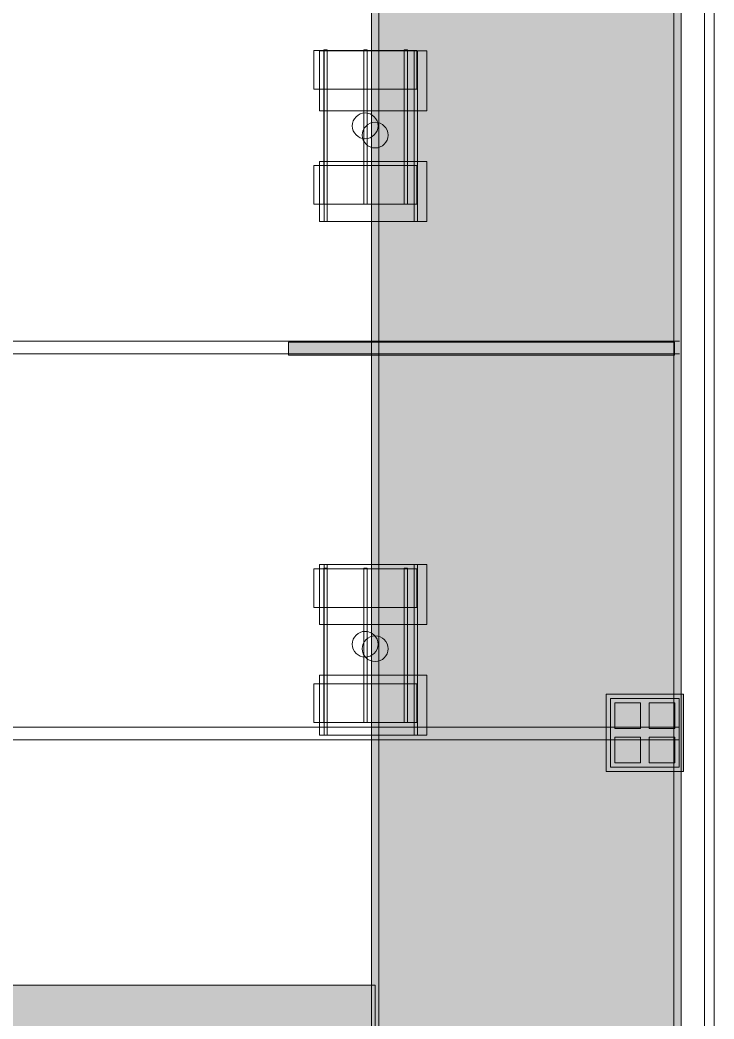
# Model space of a CAD drawing. Header units: inches. Extents: x -10671 to 1761, y -674 to 7170.
# Drawn here: x -2859.6 to -2536, y 964.8 to 1430.8 of the extents above; entities that cross this region are included whole.
import ezdxf

# ---------------------------------------------------------------- set-up
doc = ezdxf.new("R2010")
doc.units = ezdxf.units.IN
doc.header["$LTSCALE"] = 19.2
doc.header["$MEASUREMENT"] = 0
for name, color, linetype, lineweight, true_color in [('DWG-bldg-utility box', 3, 'Continuous', 18, 0x00ff00), ('PDF', 6, 'Continuous', 5, 0xff00ff), ('Venue-Airwall Closed', 7, 'Continuous', 5, 0x000000), ('Venue-Ceiling-HVAC', 7, 'Continuous', 5, 0xbbbbbb), ('Venue-Ceiling-Obstructions', 7, 'Continuous', 5, 0xdd0000), ('Venue-NO HANG ZONE', 7, 'Continuous', 15, 0xdd0000), ('Venue-Rigging Steel-High', 7, 'Continuous', 5, 0x800000)]:
    doc.layers.add(name, color=color, linetype=linetype, lineweight=lineweight, true_color=true_color)
doc.layers.add('Venue-Ceiling-Lights', color=7, linetype='Continuous', lineweight=5)
doc.layers.add('Venue-Floor Pockets', color=7, linetype='Continuous', lineweight=5)

# ---------------------------------------------------------------- blocks, each defined once
blk = doc.blocks.new('FLOORBOX')
at = {"layer": 'Venue-Floor Pockets', "linetype": 'Continuous', "lineweight": 0, "true_color": 0xaaaaaa}
blk.add_hatch(color=253, dxfattribs=at).paths.add_polyline_path([(-18, 18), (18, 18), (18, -18), (-18, -18)])
at = {"layer": 'Venue-Floor Pockets', "linetype": 'Continuous', "lineweight": 0, "true_color": 0xbbbbbb}
blk.add_hatch(color=9, dxfattribs=at).paths.add_polyline_path([(-16, 16), (16, 16), (16, -16), (-16, -16)])
at = {"layer": 'Venue-Floor Pockets', "linetype": 'Continuous', "lineweight": 0, "true_color": 0xdddddd}
for points in [[(-14, 14), (-2, 14), (-2, 2), (-14, 2)], [(2, 14), (14, 14), (14, 2), (2, 2)], [(-14, -2), (-2, -2), (-2, -14), (-14, -14)], [(2, -2), (14, -2), (14, -14), (2, -14)]]:
    blk.add_hatch(color=254, dxfattribs=at).paths.add_polyline_path(points)
at = {"layer": 'Venue-Floor Pockets', "color": 7, "linetype": 'Continuous', "lineweight": 5, "flags": 128}
for points in [[(-18, 18), (18, 18), (18, -18), (-18, -18)], [(-16, 16), (16, 16), (16, -16), (-16, -16)], [(-14, 14), (-2, 14), (-2, 2), (-14, 2)], [(2, 14), (14, 14), (14, 2), (2, 2)], [(-14, -2), (-2, -2), (-2, -14), (-14, -14)], [(2, -2), (14, -2), (14, -14), (2, -14)]]:
    blk.add_lwpolyline(points, close=True, dxfattribs=at)
blk = doc.blocks.new('Airhandler 1 H_2 (2D)')
at = {"layer": 'Venue-Ceiling-HVAC', "linetype": 'Continuous', "lineweight": 0, "true_color": 0xbbbbbb}
for points in [[(-465.36, 90), (-459.36, 90), (-459.36, -90), (-465.36, -90)], [(-997.5, 51.33), (997.5, 51.33), (997.5, -89.67), (-997.5, -89.67)]]:
    blk.add_hatch(color=9, dxfattribs=at).paths.add_polyline_path(points)
at = {"layer": 'Venue-Ceiling-HVAC', "flags": 128}
for points in [[(-465.36, 90), (-459.36, 90), (-459.36, -90), (-465.36, -90)], [(-997.5, 51.33), (997.5, 51.33), (997.5, -89.67), (-997.5, -89.67)]]:
    blk.add_lwpolyline(points, close=True, dxfattribs=at)
blk = doc.blocks.new('Group-1423-1')
at = {"layer": 'PDF'}
for points, invisible_edges in [([(-2704.2, 1383.68, 398), (-2701.99, 1386.37, 398), (-2698.66, 1387.38, 398), (-2704.2, 1383.68, 398)], 15), ([(-2704.2, 1383.68, 398), (-2698.66, 1387.38, 398), (-2692.77, 1380.21, 398), (-2704.2, 1383.68, 398)], 15), ([(-2698.66, 1387.38, 388), (-2701.99, 1386.37, 388), (-2704.2, 1383.68, 388), (-2698.66, 1387.38, 388)], 15), ([(-2698.66, 1387.38, 388), (-2704.2, 1383.68, 388), (-2703.65, 1378.05, 388), (-2698.66, 1387.38, 388)], 15), ([(-2704.2, 1383.68, 398), (-2703.65, 1384.72, 398), (-2701.99, 1386.37, 398), (-2704.2, 1383.68, 398)], 14), ([(-2701.99, 1386.37, 388), (-2703.65, 1384.72, 388), (-2704.2, 1383.68, 388), (-2701.99, 1386.37, 388)], 13), ([(-2698.66, 1387.38, 388), (-2703.65, 1378.05, 388), (-2694.42, 1377.14, 388), (-2698.66, 1387.38, 388)], 15), ([(-2703.65, 1384.72, 398), (-2702.9, 1385.62, 398), (-2701.99, 1386.37, 398), (-2703.65, 1384.72, 398)], 12), ([(-2701.99, 1386.37, 388), (-2702.9, 1385.62, 388), (-2703.65, 1384.72, 388), (-2701.99, 1386.37, 388)], 12), ([(-2701.99, 1386.37, 398), (-2700.96, 1386.93, 398), (-2698.66, 1387.38, 398), (-2701.99, 1386.37, 398)], 14), ([(-2698.66, 1387.38, 388), (-2700.96, 1386.93, 388), (-2701.99, 1386.37, 388), (-2698.66, 1387.38, 388)], 13), ([(-2700.96, 1386.93, 398), (-2699.83, 1387.27, 398), (-2698.66, 1387.38, 398), (-2700.96, 1386.93, 398)], 12), ([(-2698.66, 1387.38, 388), (-2699.83, 1387.27, 388), (-2700.96, 1386.93, 388), (-2698.66, 1387.38, 388)], 12), ([(-2698.66, 1387.38, 398), (-2697.49, 1387.27, 398), (-2696.36, 1386.93, 398), (-2698.66, 1387.38, 398)], 12), ([(-2698.66, 1387.38, 398), (-2696.36, 1386.93, 398), (-2694.42, 1385.62, 398), (-2698.66, 1387.38, 398)], 15), ([(-2698.66, 1387.38, 398), (-2694.42, 1385.62, 398), (-2692.77, 1380.21, 398), (-2698.66, 1387.38, 398)], 15), ([(-2696.36, 1386.93, 388), (-2697.49, 1387.27, 388), (-2698.66, 1387.38, 388), (-2696.36, 1386.93, 388)], 12), ([(-2694.42, 1385.62, 388), (-2696.36, 1386.93, 388), (-2698.66, 1387.38, 388), (-2694.42, 1385.62, 388)], 15), ([(-2692.77, 1382.55, 388), (-2694.42, 1385.62, 388), (-2698.66, 1387.38, 388), (-2692.77, 1382.55, 388)], 15), ([(-2694.42, 1377.14, 388), (-2692.77, 1382.55, 388), (-2698.66, 1387.38, 388), (-2694.42, 1377.14, 388)], 15), ([(-2696.36, 1386.93, 398), (-2695.33, 1386.37, 398), (-2694.42, 1385.62, 398), (-2696.36, 1386.93, 398)], 12), ([(-2694.42, 1385.62, 388), (-2695.33, 1386.37, 388), (-2696.36, 1386.93, 388), (-2694.42, 1385.62, 388)], 12), ([(-2694.42, 1385.62, 398), (-2693.67, 1384.72, 398), (-2692.77, 1382.55, 398), (-2694.42, 1385.62, 398)], 14), ([(-2694.42, 1385.62, 398), (-2692.77, 1382.55, 398), (-2692.77, 1380.21, 398), (-2694.42, 1385.62, 398)], 15), ([(-2692.77, 1382.55, 388), (-2693.67, 1384.72, 388), (-2694.42, 1385.62, 388), (-2692.77, 1382.55, 388)], 13), ([(-2693.67, 1384.72, 398), (-2693.12, 1383.68, 398), (-2692.77, 1382.55, 398), (-2693.67, 1384.72, 398)], 12), ([(-2692.77, 1382.55, 388), (-2693.12, 1383.68, 388), (-2693.67, 1384.72, 388), (-2692.77, 1382.55, 388)], 12), ([(-2704.66, 1381.38, 398), (-2704.54, 1382.55, 398), (-2704.2, 1383.68, 398), (-2704.66, 1381.38, 398)], 12), ([(-2704.54, 1380.21, 398), (-2704.66, 1381.38, 398), (-2704.2, 1383.68, 398), (-2704.54, 1380.21, 398)], 14), ([(-2704.2, 1383.68, 388), (-2704.54, 1382.55, 388), (-2704.66, 1381.38, 388), (-2704.2, 1383.68, 388)], 12), ([(-2704.2, 1383.68, 388), (-2704.66, 1381.38, 388), (-2704.54, 1380.21, 388), (-2704.2, 1383.68, 388)], 13), ([(-2703.65, 1378.05, 398), (-2704.54, 1380.21, 398), (-2704.2, 1383.68, 398), (-2703.65, 1378.05, 398)], 15), ([(-2704.2, 1383.68, 388), (-2704.54, 1380.21, 388), (-2703.65, 1378.05, 388), (-2704.2, 1383.68, 388)], 15), ([(-2703.65, 1378.05, 398), (-2704.2, 1379.09, 398), (-2704.54, 1380.21, 398), (-2703.65, 1378.05, 398)], 12), ([(-2704.54, 1380.21, 388), (-2704.2, 1379.09, 388), (-2703.65, 1378.05, 388), (-2704.54, 1380.21, 388)], 12), ([(-2698.66, 1375.38, 398), (-2703.65, 1378.05, 398), (-2704.2, 1383.68, 398), (-2698.66, 1375.38, 398)], 15), ([(-2704.2, 1383.68, 398), (-2692.77, 1380.21, 398), (-2698.66, 1375.38, 398), (-2704.2, 1383.68, 398)], 15), ([(-2692.77, 1380.21, 398), (-2694.42, 1377.14, 398), (-2698.66, 1375.38, 398), (-2692.77, 1380.21, 398)], 15), ([(-2694.42, 1377.14, 388), (-2692.77, 1380.21, 388), (-2692.77, 1382.55, 388), (-2694.42, 1377.14, 388)], 15), ([(-2692.77, 1380.21, 398), (-2693.67, 1378.05, 398), (-2694.42, 1377.14, 398), (-2692.77, 1380.21, 398)], 13), ([(-2694.42, 1377.14, 388), (-2693.67, 1378.05, 388), (-2692.77, 1380.21, 388), (-2694.42, 1377.14, 388)], 14), ([(-2692.77, 1380.21, 398), (-2693.12, 1379.09, 398), (-2693.67, 1378.05, 398), (-2692.77, 1380.21, 398)], 12), ([(-2693.67, 1378.05, 388), (-2693.12, 1379.09, 388), (-2692.77, 1380.21, 388), (-2693.67, 1378.05, 388)], 12), ([(-2692.77, 1382.55, 398), (-2692.66, 1381.38, 398), (-2692.77, 1380.21, 398), (-2692.77, 1382.55, 398)], 12), ([(-2692.77, 1380.21, 388), (-2692.66, 1381.38, 388), (-2692.77, 1382.55, 388), (-2692.77, 1380.21, 388)], 12), ([(-2701.99, 1376.39, 398), (-2702.9, 1377.14, 398), (-2703.65, 1378.05, 398), (-2701.99, 1376.39, 398)], 12), ([(-2700.96, 1375.84, 398), (-2701.99, 1376.39, 398), (-2703.65, 1378.05, 398), (-2700.96, 1375.84, 398)], 14), ([(-2698.66, 1375.38, 398), (-2700.96, 1375.84, 398), (-2703.65, 1378.05, 398), (-2698.66, 1375.38, 398)], 15), ([(-2703.65, 1378.05, 388), (-2702.9, 1377.14, 388), (-2701.99, 1376.39, 388), (-2703.65, 1378.05, 388)], 12), ([(-2703.65, 1378.05, 388), (-2701.99, 1376.39, 388), (-2700.96, 1375.84, 388), (-2703.65, 1378.05, 388)], 13), ([(-2703.65, 1378.05, 388), (-2700.96, 1375.84, 388), (-2698.66, 1375.38, 388), (-2703.65, 1378.05, 388)], 15), ([(-2703.65, 1378.05, 388), (-2698.66, 1375.38, 388), (-2694.42, 1377.14, 388), (-2703.65, 1378.05, 388)], 15), ([(-2698.66, 1375.38, 398), (-2699.83, 1375.5, 398), (-2700.96, 1375.84, 398), (-2698.66, 1375.38, 398)], 12), ([(-2700.96, 1375.84, 388), (-2699.83, 1375.5, 388), (-2698.66, 1375.38, 388), (-2700.96, 1375.84, 388)], 12), ([(-2694.42, 1377.14, 398), (-2696.36, 1375.84, 398), (-2698.66, 1375.38, 398), (-2694.42, 1377.14, 398)], 15), ([(-2698.66, 1375.38, 388), (-2696.36, 1375.84, 388), (-2694.42, 1377.14, 388), (-2698.66, 1375.38, 388)], 15), ([(-2696.36, 1375.84, 398), (-2697.49, 1375.5, 398), (-2698.66, 1375.38, 398), (-2696.36, 1375.84, 398)], 12), ([(-2698.66, 1375.38, 388), (-2697.49, 1375.5, 388), (-2696.36, 1375.84, 388), (-2698.66, 1375.38, 388)], 12), ([(-2694.42, 1377.14, 398), (-2695.33, 1376.39, 398), (-2696.36, 1375.84, 398), (-2694.42, 1377.14, 398)], 12), ([(-2696.36, 1375.84, 388), (-2695.33, 1376.39, 388), (-2694.42, 1377.14, 388), (-2696.36, 1375.84, 388)], 12)]:
    blk.add_3dface(points, dxfattribs=dict(at, invisible_edges=invisible_edges))
for points in [[(-2704.2, 1383.68, 388), (-2704.2, 1383.68, 398), (-2703.65, 1384.72, 398), (-2703.65, 1384.72, 388)], [(-2703.65, 1384.72, 388), (-2703.65, 1384.72, 398), (-2702.9, 1385.62, 398), (-2702.9, 1385.62, 388)], [(-2702.9, 1385.62, 388), (-2702.9, 1385.62, 398), (-2701.99, 1386.37, 398), (-2701.99, 1386.37, 388)], [(-2701.99, 1386.37, 388), (-2701.99, 1386.37, 398), (-2700.96, 1386.93, 398), (-2700.96, 1386.93, 388)], [(-2700.96, 1386.93, 388), (-2700.96, 1386.93, 398), (-2699.83, 1387.27, 398), (-2699.83, 1387.27, 388)], [(-2699.83, 1387.27, 388), (-2699.83, 1387.27, 398), (-2698.66, 1387.38, 398), (-2698.66, 1387.38, 388)], [(-2698.66, 1387.38, 388), (-2698.66, 1387.38, 398), (-2697.49, 1387.27, 398), (-2697.49, 1387.27, 388)], [(-2697.49, 1387.27, 388), (-2697.49, 1387.27, 398), (-2696.36, 1386.93, 398), (-2696.36, 1386.93, 388)], [(-2696.36, 1386.93, 388), (-2696.36, 1386.93, 398), (-2695.33, 1386.37, 398), (-2695.33, 1386.37, 388)], [(-2695.33, 1386.37, 388), (-2695.33, 1386.37, 398), (-2694.42, 1385.62, 398), (-2694.42, 1385.62, 388)], [(-2694.42, 1385.62, 388), (-2694.42, 1385.62, 398), (-2693.67, 1384.72, 398), (-2693.67, 1384.72, 388)], [(-2693.67, 1384.72, 388), (-2693.67, 1384.72, 398), (-2693.12, 1383.68, 398), (-2693.12, 1383.68, 388)], [(-2704.66, 1381.38, 388), (-2704.66, 1381.38, 398), (-2704.54, 1382.55, 398), (-2704.54, 1382.55, 388)], [(-2704.54, 1380.21, 388), (-2704.54, 1380.21, 398), (-2704.66, 1381.38, 398), (-2704.66, 1381.38, 388)], [(-2704.54, 1382.55, 388), (-2704.54, 1382.55, 398), (-2704.2, 1383.68, 398), (-2704.2, 1383.68, 388)], [(-2704.2, 1379.09, 388), (-2704.2, 1379.09, 398), (-2704.54, 1380.21, 398), (-2704.54, 1380.21, 388)], [(-2693.12, 1383.68, 388), (-2693.12, 1383.68, 398), (-2692.77, 1382.55, 398), (-2692.77, 1382.55, 388)], [(-2692.77, 1380.21, 388), (-2692.77, 1380.21, 398), (-2693.12, 1379.09, 398), (-2693.12, 1379.09, 388)], [(-2692.77, 1382.55, 388), (-2692.77, 1382.55, 398), (-2692.66, 1381.38, 398), (-2692.66, 1381.38, 388)], [(-2692.66, 1381.38, 388), (-2692.66, 1381.38, 398), (-2692.77, 1380.21, 398), (-2692.77, 1380.21, 388)], [(-2703.65, 1378.05, 388), (-2703.65, 1378.05, 398), (-2704.2, 1379.09, 398), (-2704.2, 1379.09, 388)], [(-2702.9, 1377.14, 388), (-2702.9, 1377.14, 398), (-2703.65, 1378.05, 398), (-2703.65, 1378.05, 388)], [(-2701.99, 1376.39, 388), (-2701.99, 1376.39, 398), (-2702.9, 1377.14, 398), (-2702.9, 1377.14, 388)], [(-2700.96, 1375.84, 388), (-2700.96, 1375.84, 398), (-2701.99, 1376.39, 398), (-2701.99, 1376.39, 388)], [(-2699.83, 1375.5, 388), (-2699.83, 1375.5, 398), (-2700.96, 1375.84, 398), (-2700.96, 1375.84, 388)], [(-2698.66, 1375.38, 388), (-2698.66, 1375.38, 398), (-2699.83, 1375.5, 398), (-2699.83, 1375.5, 388)], [(-2697.49, 1375.5, 388), (-2697.49, 1375.5, 398), (-2698.66, 1375.38, 398), (-2698.66, 1375.38, 388)], [(-2696.36, 1375.84, 388), (-2696.36, 1375.84, 398), (-2697.49, 1375.5, 398), (-2697.49, 1375.5, 388)], [(-2695.33, 1376.39, 388), (-2695.33, 1376.39, 398), (-2696.36, 1375.84, 398), (-2696.36, 1375.84, 388)], [(-2694.42, 1377.14, 388), (-2694.42, 1377.14, 398), (-2695.33, 1376.39, 398), (-2695.33, 1376.39, 388)], [(-2693.67, 1378.05, 388), (-2693.67, 1378.05, 398), (-2694.42, 1377.14, 398), (-2694.42, 1377.14, 388)], [(-2693.12, 1379.09, 388), (-2693.12, 1379.09, 398), (-2693.67, 1378.05, 398), (-2693.67, 1378.05, 388)]]:
    blk.add_3dface(points, dxfattribs=at)
blk = doc.blocks.new('Group-1424-1')
at = {"layer": 'PDF'}
for points in [[(-2722.53, 1416.49, 393.91), (-2722.53, 1416.49, 397.91), (-2674.53, 1416.49, 397.91), (-2674.53, 1416.49, 393.91)], [(-2722.53, 1398.49, 393.91), (-2722.53, 1398.49, 397.91), (-2722.53, 1416.49, 397.91), (-2722.53, 1416.49, 393.91)], [(-2674.53, 1416.49, 397.91), (-2722.53, 1416.49, 397.91), (-2722.53, 1398.49, 397.91), (-2674.53, 1398.49, 397.91)], [(-2674.53, 1398.49, 393.91), (-2722.53, 1398.49, 393.91), (-2722.53, 1416.49, 393.91), (-2674.53, 1416.49, 393.91)], [(-2674.53, 1416.49, 393.91), (-2674.53, 1416.49, 397.91), (-2674.53, 1398.49, 397.91), (-2674.53, 1398.49, 393.91)], [(-2674.53, 1398.49, 393.91), (-2674.53, 1398.49, 397.91), (-2722.53, 1398.49, 397.91), (-2722.53, 1398.49, 393.91)]]:
    blk.add_3dface(points, dxfattribs=at)
blk = doc.blocks.new('Group-1425-1')
at = {"layer": 'PDF'}
for points in [[(-2680.43, 1416.88, 397.97), (-2680.43, 1416.88, 398.97), (-2678.93, 1416.88, 398.97), (-2678.93, 1416.88, 397.97)], [(-2680.43, 1344.88, 397.97), (-2680.43, 1344.88, 398.97), (-2680.43, 1416.88, 398.97), (-2680.43, 1416.88, 397.97)], [(-2678.93, 1416.88, 398.97), (-2680.43, 1416.88, 398.97), (-2680.43, 1344.88, 398.97), (-2678.93, 1344.88, 398.97)], [(-2678.93, 1344.88, 397.97), (-2680.43, 1344.88, 397.97), (-2680.43, 1416.88, 397.97), (-2678.93, 1416.88, 397.97)], [(-2678.93, 1416.88, 397.97), (-2678.93, 1416.88, 398.97), (-2678.93, 1344.88, 398.97), (-2678.93, 1344.88, 397.97)], [(-2678.93, 1344.88, 397.97), (-2678.93, 1344.88, 398.97), (-2680.43, 1344.88, 398.97), (-2680.43, 1344.88, 397.97)]]:
    blk.add_3dface(points, dxfattribs=at)
blk = doc.blocks.new('Group-1426-1')
at = {"layer": 'PDF'}
for points in [[(-2699.25, 1416.88, 397.97), (-2699.25, 1416.88, 398.97), (-2697.75, 1416.88, 398.97), (-2697.75, 1416.88, 397.97)], [(-2699.25, 1344.88, 397.97), (-2699.25, 1344.88, 398.97), (-2699.25, 1416.88, 398.97), (-2699.25, 1416.88, 397.97)], [(-2697.75, 1416.88, 398.97), (-2699.25, 1416.88, 398.97), (-2699.25, 1344.88, 398.97), (-2697.75, 1344.88, 398.97)], [(-2697.75, 1344.88, 397.97), (-2699.25, 1344.88, 397.97), (-2699.25, 1416.88, 397.97), (-2697.75, 1416.88, 397.97)], [(-2697.75, 1416.88, 397.97), (-2697.75, 1416.88, 398.97), (-2697.75, 1344.88, 398.97), (-2697.75, 1344.88, 397.97)], [(-2697.75, 1344.88, 397.97), (-2697.75, 1344.88, 398.97), (-2699.25, 1344.88, 398.97), (-2699.25, 1344.88, 397.97)]]:
    blk.add_3dface(points, dxfattribs=at)
blk = doc.blocks.new('Group-1427-1')
at = {"layer": 'PDF'}
for points in [[(-2717.85, 1416.88, 397.97), (-2717.85, 1416.88, 398.97), (-2716.35, 1416.88, 398.97), (-2716.35, 1416.88, 397.97)], [(-2717.85, 1344.88, 397.97), (-2717.85, 1344.88, 398.97), (-2717.85, 1416.88, 398.97), (-2717.85, 1416.88, 397.97)], [(-2716.35, 1416.88, 398.97), (-2717.85, 1416.88, 398.97), (-2717.85, 1344.88, 398.97), (-2716.35, 1344.88, 398.97)], [(-2716.35, 1344.88, 397.97), (-2717.85, 1344.88, 397.97), (-2717.85, 1416.88, 397.97), (-2716.35, 1416.88, 397.97)], [(-2716.35, 1416.88, 397.97), (-2716.35, 1416.88, 398.97), (-2716.35, 1344.88, 398.97), (-2716.35, 1344.88, 397.97)], [(-2716.35, 1344.88, 397.97), (-2716.35, 1344.88, 398.97), (-2717.85, 1344.88, 398.97), (-2717.85, 1344.88, 397.97)]]:
    blk.add_3dface(points, dxfattribs=at)
blk = doc.blocks.new('Group-1428-1')
at = {"layer": 'PDF'}
for points in [[(-2722.53, 1362.86, 393.91), (-2722.53, 1362.86, 397.91), (-2674.53, 1362.86, 397.91), (-2674.53, 1362.86, 393.91)], [(-2722.53, 1344.86, 393.91), (-2722.53, 1344.86, 397.91), (-2722.53, 1362.86, 397.91), (-2722.53, 1362.86, 393.91)], [(-2674.53, 1362.86, 397.91), (-2722.53, 1362.86, 397.91), (-2722.53, 1344.86, 397.91), (-2674.53, 1344.86, 397.91)], [(-2674.53, 1344.86, 393.91), (-2722.53, 1344.86, 393.91), (-2722.53, 1362.86, 393.91), (-2674.53, 1362.86, 393.91)], [(-2674.53, 1362.86, 393.91), (-2674.53, 1362.86, 397.91), (-2674.53, 1344.86, 397.91), (-2674.53, 1344.86, 393.91)], [(-2674.53, 1344.86, 393.91), (-2674.53, 1344.86, 397.91), (-2722.53, 1344.86, 397.91), (-2722.53, 1344.86, 393.91)]]:
    blk.add_3dface(points, dxfattribs=at)
blk = doc.blocks.new('Group-1429-1')
at = {"layer": 'PDF'}
for name in ['Group-1424-1', 'Group-1427-1', 'Group-1426-1', 'Group-1425-1', 'Group-1423-1', 'Group-1428-1']:
    blk.add_blockref(name, (0, 0), dxfattribs=at)
blk = doc.blocks.new('Group-1430-1')
at = {"layer": 'PDF'}
for points, invisible_edges in [([(-2704.54, 1140.78, 398), (-2704.2, 1141.91, 398), (-2703.65, 1142.95, 398), (-2704.54, 1140.78, 398)], 12), ([(-2704.2, 1137.32, 398), (-2704.54, 1140.78, 398), (-2703.65, 1142.95, 398), (-2704.2, 1137.32, 398)], 15), ([(-2703.65, 1142.95, 388), (-2704.2, 1141.91, 388), (-2704.54, 1140.78, 388), (-2703.65, 1142.95, 388)], 12), ([(-2703.65, 1142.95, 388), (-2704.54, 1140.78, 388), (-2704.2, 1137.32, 388), (-2703.65, 1142.95, 388)], 15), ([(-2698.66, 1145.61, 388), (-2703.65, 1142.95, 388), (-2704.2, 1137.32, 388), (-2698.66, 1145.61, 388)], 15), ([(-2704.2, 1137.32, 388), (-2692.77, 1140.78, 388), (-2698.66, 1145.61, 388), (-2704.2, 1137.32, 388)], 15), ([(-2698.66, 1133.61, 398), (-2704.2, 1137.32, 398), (-2703.65, 1142.95, 398), (-2698.66, 1133.61, 398)], 15), ([(-2703.65, 1142.95, 398), (-2700.96, 1145.16, 398), (-2698.66, 1145.61, 398), (-2703.65, 1142.95, 398)], 15), ([(-2703.65, 1142.95, 398), (-2698.66, 1145.61, 398), (-2694.42, 1143.86, 398), (-2703.65, 1142.95, 398)], 15), ([(-2698.66, 1145.61, 388), (-2700.96, 1145.16, 388), (-2703.65, 1142.95, 388), (-2698.66, 1145.61, 388)], 15), ([(-2703.65, 1142.95, 398), (-2701.99, 1144.6, 398), (-2700.96, 1145.16, 398), (-2703.65, 1142.95, 398)], 13), ([(-2700.96, 1145.16, 388), (-2701.99, 1144.6, 388), (-2703.65, 1142.95, 388), (-2700.96, 1145.16, 388)], 14), ([(-2703.65, 1142.95, 398), (-2702.9, 1143.86, 398), (-2701.99, 1144.6, 398), (-2703.65, 1142.95, 398)], 12), ([(-2701.99, 1144.6, 388), (-2702.9, 1143.86, 388), (-2703.65, 1142.95, 388), (-2701.99, 1144.6, 388)], 12), ([(-2698.66, 1133.61, 398), (-2703.65, 1142.95, 398), (-2694.42, 1143.86, 398), (-2698.66, 1133.61, 398)], 15), ([(-2700.96, 1145.16, 398), (-2699.83, 1145.5, 398), (-2698.66, 1145.61, 398), (-2700.96, 1145.16, 398)], 12), ([(-2698.66, 1145.61, 388), (-2699.83, 1145.5, 388), (-2700.96, 1145.16, 388), (-2698.66, 1145.61, 388)], 12), ([(-2698.66, 1145.61, 398), (-2697.49, 1145.5, 398), (-2696.36, 1145.16, 398), (-2698.66, 1145.61, 398)], 12), ([(-2698.66, 1145.61, 398), (-2696.36, 1145.16, 398), (-2694.42, 1143.86, 398), (-2698.66, 1145.61, 398)], 15), ([(-2696.36, 1145.16, 388), (-2697.49, 1145.5, 388), (-2698.66, 1145.61, 388), (-2696.36, 1145.16, 388)], 12), ([(-2694.42, 1143.86, 388), (-2696.36, 1145.16, 388), (-2698.66, 1145.61, 388), (-2694.42, 1143.86, 388)], 15), ([(-2692.77, 1140.78, 388), (-2694.42, 1143.86, 388), (-2698.66, 1145.61, 388), (-2692.77, 1140.78, 388)], 15), ([(-2694.42, 1143.86, 398), (-2692.77, 1138.44, 398), (-2698.66, 1133.61, 398), (-2694.42, 1143.86, 398)], 15), ([(-2696.36, 1145.16, 398), (-2695.33, 1144.6, 398), (-2694.42, 1143.86, 398), (-2696.36, 1145.16, 398)], 12), ([(-2694.42, 1143.86, 388), (-2695.33, 1144.6, 388), (-2696.36, 1145.16, 388), (-2694.42, 1143.86, 388)], 12), ([(-2694.42, 1143.86, 398), (-2693.67, 1142.95, 398), (-2692.77, 1140.78, 398), (-2694.42, 1143.86, 398)], 14), ([(-2694.42, 1143.86, 398), (-2692.77, 1140.78, 398), (-2692.77, 1138.44, 398), (-2694.42, 1143.86, 398)], 15), ([(-2692.77, 1140.78, 388), (-2693.67, 1142.95, 388), (-2694.42, 1143.86, 388), (-2692.77, 1140.78, 388)], 13), ([(-2693.67, 1142.95, 398), (-2693.12, 1141.91, 398), (-2692.77, 1140.78, 398), (-2693.67, 1142.95, 398)], 12), ([(-2692.77, 1140.78, 388), (-2693.12, 1141.91, 388), (-2693.67, 1142.95, 388), (-2692.77, 1140.78, 388)], 12), ([(-2704.2, 1137.32, 398), (-2704.66, 1139.61, 398), (-2704.54, 1140.78, 398), (-2704.2, 1137.32, 398)], 13), ([(-2704.54, 1140.78, 388), (-2704.66, 1139.61, 388), (-2704.2, 1137.32, 388), (-2704.54, 1140.78, 388)], 14), ([(-2704.2, 1137.32, 398), (-2704.54, 1138.44, 398), (-2704.66, 1139.61, 398), (-2704.2, 1137.32, 398)], 12), ([(-2704.66, 1139.61, 388), (-2704.54, 1138.44, 388), (-2704.2, 1137.32, 388), (-2704.66, 1139.61, 388)], 12), ([(-2704.2, 1137.32, 388), (-2698.66, 1133.61, 388), (-2692.77, 1140.78, 388), (-2704.2, 1137.32, 388)], 15), ([(-2701.99, 1134.62, 398), (-2703.65, 1136.28, 398), (-2704.2, 1137.32, 398), (-2701.99, 1134.62, 398)], 13), ([(-2698.66, 1133.61, 398), (-2701.99, 1134.62, 398), (-2704.2, 1137.32, 398), (-2698.66, 1133.61, 398)], 15), ([(-2704.2, 1137.32, 388), (-2703.65, 1136.28, 388), (-2701.99, 1134.62, 388), (-2704.2, 1137.32, 388)], 14), ([(-2704.2, 1137.32, 388), (-2701.99, 1134.62, 388), (-2698.66, 1133.61, 388), (-2704.2, 1137.32, 388)], 15), ([(-2698.66, 1133.61, 388), (-2694.42, 1135.37, 388), (-2692.77, 1140.78, 388), (-2698.66, 1133.61, 388)], 15), ([(-2692.77, 1138.44, 398), (-2694.42, 1135.37, 398), (-2698.66, 1133.61, 398), (-2692.77, 1138.44, 398)], 15), ([(-2694.42, 1135.37, 388), (-2692.77, 1138.44, 388), (-2692.77, 1140.78, 388), (-2694.42, 1135.37, 388)], 15), ([(-2692.77, 1138.44, 398), (-2693.67, 1136.28, 398), (-2694.42, 1135.37, 398), (-2692.77, 1138.44, 398)], 13), ([(-2694.42, 1135.37, 388), (-2693.67, 1136.28, 388), (-2692.77, 1138.44, 388), (-2694.42, 1135.37, 388)], 14), ([(-2692.77, 1138.44, 398), (-2693.12, 1137.32, 398), (-2693.67, 1136.28, 398), (-2692.77, 1138.44, 398)], 12), ([(-2693.67, 1136.28, 388), (-2693.12, 1137.32, 388), (-2692.77, 1138.44, 388), (-2693.67, 1136.28, 388)], 12), ([(-2692.77, 1140.78, 398), (-2692.66, 1139.61, 398), (-2692.77, 1138.44, 398), (-2692.77, 1140.78, 398)], 12), ([(-2692.77, 1138.44, 388), (-2692.66, 1139.61, 388), (-2692.77, 1140.78, 388), (-2692.77, 1138.44, 388)], 12), ([(-2701.99, 1134.62, 398), (-2702.9, 1135.37, 398), (-2703.65, 1136.28, 398), (-2701.99, 1134.62, 398)], 12), ([(-2703.65, 1136.28, 388), (-2702.9, 1135.37, 388), (-2701.99, 1134.62, 388), (-2703.65, 1136.28, 388)], 12), ([(-2698.66, 1133.61, 398), (-2700.96, 1134.07, 398), (-2701.99, 1134.62, 398), (-2698.66, 1133.61, 398)], 13), ([(-2701.99, 1134.62, 388), (-2700.96, 1134.07, 388), (-2698.66, 1133.61, 388), (-2701.99, 1134.62, 388)], 14), ([(-2698.66, 1133.61, 398), (-2699.83, 1133.73, 398), (-2700.96, 1134.07, 398), (-2698.66, 1133.61, 398)], 12), ([(-2700.96, 1134.07, 388), (-2699.83, 1133.73, 388), (-2698.66, 1133.61, 388), (-2700.96, 1134.07, 388)], 12), ([(-2694.42, 1135.37, 398), (-2696.36, 1134.07, 398), (-2698.66, 1133.61, 398), (-2694.42, 1135.37, 398)], 15), ([(-2698.66, 1133.61, 388), (-2696.36, 1134.07, 388), (-2694.42, 1135.37, 388), (-2698.66, 1133.61, 388)], 15), ([(-2696.36, 1134.07, 398), (-2697.49, 1133.73, 398), (-2698.66, 1133.61, 398), (-2696.36, 1134.07, 398)], 12), ([(-2698.66, 1133.61, 388), (-2697.49, 1133.73, 388), (-2696.36, 1134.07, 388), (-2698.66, 1133.61, 388)], 12), ([(-2694.42, 1135.37, 398), (-2695.33, 1134.62, 398), (-2696.36, 1134.07, 398), (-2694.42, 1135.37, 398)], 12), ([(-2696.36, 1134.07, 388), (-2695.33, 1134.62, 388), (-2694.42, 1135.37, 388), (-2696.36, 1134.07, 388)], 12)]:
    blk.add_3dface(points, dxfattribs=dict(at, invisible_edges=invisible_edges))
for points in [[(-2704.54, 1140.78, 388), (-2704.54, 1140.78, 398), (-2704.2, 1141.91, 398), (-2704.2, 1141.91, 388)], [(-2704.2, 1141.91, 388), (-2704.2, 1141.91, 398), (-2703.65, 1142.95, 398), (-2703.65, 1142.95, 388)], [(-2703.65, 1142.95, 388), (-2703.65, 1142.95, 398), (-2702.9, 1143.86, 398), (-2702.9, 1143.86, 388)], [(-2702.9, 1143.86, 388), (-2702.9, 1143.86, 398), (-2701.99, 1144.6, 398), (-2701.99, 1144.6, 388)], [(-2701.99, 1144.6, 388), (-2701.99, 1144.6, 398), (-2700.96, 1145.16, 398), (-2700.96, 1145.16, 388)], [(-2700.96, 1145.16, 388), (-2700.96, 1145.16, 398), (-2699.83, 1145.5, 398), (-2699.83, 1145.5, 388)], [(-2699.83, 1145.5, 388), (-2699.83, 1145.5, 398), (-2698.66, 1145.61, 398), (-2698.66, 1145.61, 388)], [(-2698.66, 1145.61, 388), (-2698.66, 1145.61, 398), (-2697.49, 1145.5, 398), (-2697.49, 1145.5, 388)], [(-2697.49, 1145.5, 388), (-2697.49, 1145.5, 398), (-2696.36, 1145.16, 398), (-2696.36, 1145.16, 388)], [(-2696.36, 1145.16, 388), (-2696.36, 1145.16, 398), (-2695.33, 1144.6, 398), (-2695.33, 1144.6, 388)], [(-2695.33, 1144.6, 388), (-2695.33, 1144.6, 398), (-2694.42, 1143.86, 398), (-2694.42, 1143.86, 388)], [(-2694.42, 1143.86, 388), (-2694.42, 1143.86, 398), (-2693.67, 1142.95, 398), (-2693.67, 1142.95, 388)], [(-2693.67, 1142.95, 388), (-2693.67, 1142.95, 398), (-2693.12, 1141.91, 398), (-2693.12, 1141.91, 388)], [(-2693.12, 1141.91, 388), (-2693.12, 1141.91, 398), (-2692.77, 1140.78, 398), (-2692.77, 1140.78, 388)], [(-2704.66, 1139.61, 388), (-2704.66, 1139.61, 398), (-2704.54, 1140.78, 398), (-2704.54, 1140.78, 388)], [(-2704.54, 1138.44, 388), (-2704.54, 1138.44, 398), (-2704.66, 1139.61, 398), (-2704.66, 1139.61, 388)], [(-2704.2, 1137.32, 388), (-2704.2, 1137.32, 398), (-2704.54, 1138.44, 398), (-2704.54, 1138.44, 388)], [(-2703.65, 1136.28, 388), (-2703.65, 1136.28, 398), (-2704.2, 1137.32, 398), (-2704.2, 1137.32, 388)], [(-2693.12, 1137.32, 388), (-2693.12, 1137.32, 398), (-2693.67, 1136.28, 398), (-2693.67, 1136.28, 388)], [(-2692.77, 1138.44, 388), (-2692.77, 1138.44, 398), (-2693.12, 1137.32, 398), (-2693.12, 1137.32, 388)], [(-2692.77, 1140.78, 388), (-2692.77, 1140.78, 398), (-2692.66, 1139.61, 398), (-2692.66, 1139.61, 388)], [(-2692.66, 1139.61, 388), (-2692.66, 1139.61, 398), (-2692.77, 1138.44, 398), (-2692.77, 1138.44, 388)], [(-2702.9, 1135.37, 388), (-2702.9, 1135.37, 398), (-2703.65, 1136.28, 398), (-2703.65, 1136.28, 388)], [(-2701.99, 1134.62, 388), (-2701.99, 1134.62, 398), (-2702.9, 1135.37, 398), (-2702.9, 1135.37, 388)], [(-2700.96, 1134.07, 388), (-2700.96, 1134.07, 398), (-2701.99, 1134.62, 398), (-2701.99, 1134.62, 388)], [(-2699.83, 1133.73, 388), (-2699.83, 1133.73, 398), (-2700.96, 1134.07, 398), (-2700.96, 1134.07, 388)], [(-2698.66, 1133.61, 388), (-2698.66, 1133.61, 398), (-2699.83, 1133.73, 398), (-2699.83, 1133.73, 388)], [(-2697.49, 1133.73, 388), (-2697.49, 1133.73, 398), (-2698.66, 1133.61, 398), (-2698.66, 1133.61, 388)], [(-2696.36, 1134.07, 388), (-2696.36, 1134.07, 398), (-2697.49, 1133.73, 398), (-2697.49, 1133.73, 388)], [(-2695.33, 1134.62, 388), (-2695.33, 1134.62, 398), (-2696.36, 1134.07, 398), (-2696.36, 1134.07, 388)], [(-2694.42, 1135.37, 388), (-2694.42, 1135.37, 398), (-2695.33, 1134.62, 398), (-2695.33, 1134.62, 388)], [(-2693.67, 1136.28, 388), (-2693.67, 1136.28, 398), (-2694.42, 1135.37, 398), (-2694.42, 1135.37, 388)]]:
    blk.add_3dface(points, dxfattribs=at)
blk = doc.blocks.new('Group-1431-1')
at = {"layer": 'PDF'}
for points in [[(-2722.53, 1174.72, 393.91), (-2722.53, 1174.72, 397.91), (-2674.53, 1174.72, 397.91), (-2674.53, 1174.72, 393.91)], [(-2722.53, 1156.72, 393.91), (-2722.53, 1156.72, 397.91), (-2722.53, 1174.72, 397.91), (-2722.53, 1174.72, 393.91)], [(-2674.53, 1174.72, 397.91), (-2722.53, 1174.72, 397.91), (-2722.53, 1156.72, 397.91), (-2674.53, 1156.72, 397.91)], [(-2674.53, 1156.72, 393.91), (-2722.53, 1156.72, 393.91), (-2722.53, 1174.72, 393.91), (-2674.53, 1174.72, 393.91)], [(-2674.53, 1174.72, 393.91), (-2674.53, 1174.72, 397.91), (-2674.53, 1156.72, 397.91), (-2674.53, 1156.72, 393.91)], [(-2674.53, 1156.72, 393.91), (-2674.53, 1156.72, 397.91), (-2722.53, 1156.72, 397.91), (-2722.53, 1156.72, 393.91)]]:
    blk.add_3dface(points, dxfattribs=at)
blk = doc.blocks.new('Group-1432-1')
at = {"layer": 'PDF'}
for points in [[(-2680.43, 1175.11, 397.97), (-2680.43, 1175.11, 398.97), (-2678.93, 1175.11, 398.97), (-2678.93, 1175.11, 397.97)], [(-2680.43, 1103.11, 397.97), (-2680.43, 1103.11, 398.97), (-2680.43, 1175.11, 398.97), (-2680.43, 1175.11, 397.97)], [(-2678.93, 1175.11, 398.97), (-2680.43, 1175.11, 398.97), (-2680.43, 1103.11, 398.97), (-2678.93, 1103.11, 398.97)], [(-2678.93, 1103.11, 397.97), (-2680.43, 1103.11, 397.97), (-2680.43, 1175.11, 397.97), (-2678.93, 1175.11, 397.97)], [(-2678.93, 1175.11, 397.97), (-2678.93, 1175.11, 398.97), (-2678.93, 1103.11, 398.97), (-2678.93, 1103.11, 397.97)], [(-2678.93, 1103.11, 397.97), (-2678.93, 1103.11, 398.97), (-2680.43, 1103.11, 398.97), (-2680.43, 1103.11, 397.97)]]:
    blk.add_3dface(points, dxfattribs=at)
blk = doc.blocks.new('Group-1433-1')
at = {"layer": 'PDF'}
for points in [[(-2699.25, 1175.11, 397.97), (-2699.25, 1175.11, 398.97), (-2697.75, 1175.11, 398.97), (-2697.75, 1175.11, 397.97)], [(-2699.25, 1103.11, 397.97), (-2699.25, 1103.11, 398.97), (-2699.25, 1175.11, 398.97), (-2699.25, 1175.11, 397.97)], [(-2697.75, 1175.11, 398.97), (-2699.25, 1175.11, 398.97), (-2699.25, 1103.11, 398.97), (-2697.75, 1103.11, 398.97)], [(-2697.75, 1103.11, 397.97), (-2699.25, 1103.11, 397.97), (-2699.25, 1175.11, 397.97), (-2697.75, 1175.11, 397.97)], [(-2697.75, 1175.11, 397.97), (-2697.75, 1175.11, 398.97), (-2697.75, 1103.11, 398.97), (-2697.75, 1103.11, 397.97)], [(-2697.75, 1103.11, 397.97), (-2697.75, 1103.11, 398.97), (-2699.25, 1103.11, 398.97), (-2699.25, 1103.11, 397.97)]]:
    blk.add_3dface(points, dxfattribs=at)
blk = doc.blocks.new('Group-1434-1')
at = {"layer": 'PDF'}
for points in [[(-2717.85, 1175.11, 397.97), (-2717.85, 1175.11, 398.97), (-2716.35, 1175.11, 398.97), (-2716.35, 1175.11, 397.97)], [(-2717.85, 1103.11, 397.97), (-2717.85, 1103.11, 398.97), (-2717.85, 1175.11, 398.97), (-2717.85, 1175.11, 397.97)], [(-2716.35, 1175.11, 398.97), (-2717.85, 1175.11, 398.97), (-2717.85, 1103.11, 398.97), (-2716.35, 1103.11, 398.97)], [(-2716.35, 1103.11, 397.97), (-2717.85, 1103.11, 397.97), (-2717.85, 1175.11, 397.97), (-2716.35, 1175.11, 397.97)], [(-2716.35, 1175.11, 397.97), (-2716.35, 1175.11, 398.97), (-2716.35, 1103.11, 398.97), (-2716.35, 1103.11, 397.97)], [(-2716.35, 1103.11, 397.97), (-2716.35, 1103.11, 398.97), (-2717.85, 1103.11, 398.97), (-2717.85, 1103.11, 397.97)]]:
    blk.add_3dface(points, dxfattribs=at)
blk = doc.blocks.new('Group-1435-1')
at = {"layer": 'PDF'}
for points in [[(-2722.53, 1121.09, 393.91), (-2722.53, 1121.09, 397.91), (-2674.53, 1121.09, 397.91), (-2674.53, 1121.09, 393.91)], [(-2722.53, 1103.09, 393.91), (-2722.53, 1103.09, 397.91), (-2722.53, 1121.09, 397.91), (-2722.53, 1121.09, 393.91)], [(-2674.53, 1121.09, 397.91), (-2722.53, 1121.09, 397.91), (-2722.53, 1103.09, 397.91), (-2674.53, 1103.09, 397.91)], [(-2674.53, 1103.09, 393.91), (-2722.53, 1103.09, 393.91), (-2722.53, 1121.09, 393.91), (-2674.53, 1121.09, 393.91)], [(-2674.53, 1121.09, 393.91), (-2674.53, 1121.09, 397.91), (-2674.53, 1103.09, 397.91), (-2674.53, 1103.09, 393.91)], [(-2674.53, 1103.09, 393.91), (-2674.53, 1103.09, 397.91), (-2722.53, 1103.09, 397.91), (-2722.53, 1103.09, 393.91)]]:
    blk.add_3dface(points, dxfattribs=at)
blk = doc.blocks.new('Group-1436-1')
at = {"layer": 'PDF'}
for name in ['Group-1431-1', 'Group-1434-1', 'Group-1433-1', 'Group-1432-1', 'Group-1430-1', 'Group-1435-1']:
    blk.add_blockref(name, (0, 0), dxfattribs=at)
blk = doc.blocks.new('Group-2764-1')
at = {"layer": 'Venue-Ceiling-Lights', "color": 7, "linetype": 'Continuous', "lineweight": 5, "flags": 128}
for points in [[(-2719.9, 1416.35), (-2669.9, 1416.35), (-2669.9, 1388.35), (-2719.9, 1388.35)], [(-2717.84, 1416.35), (-2716.34, 1416.35), (-2716.34, 1336.77), (-2717.84, 1336.77)], [(-2675.75, 1416.35), (-2674.25, 1416.35), (-2674.25, 1336.77), (-2675.75, 1336.77)], [(-2719.9, 1364.77), (-2669.9, 1364.77), (-2669.9, 1336.77), (-2719.9, 1336.77)]]:
    blk.add_lwpolyline(points, close=True, dxfattribs=at)
at = {"layer": 'Venue-Ceiling-Lights', "color": 7, "linetype": 'Continuous', "lineweight": 5}
blk.add_circle((-2693.98, 1377.06), 6, dxfattribs=at)
blk = doc.blocks.new('Group-2770-1')
at = {"layer": 'Venue-Ceiling-Lights', "color": 7, "linetype": 'Continuous', "lineweight": 5, "flags": 128}
for points in [[(-2719.9, 1176.82), (-2669.9, 1176.82), (-2669.9, 1148.82), (-2719.9, 1148.82)], [(-2717.84, 1176.82), (-2716.34, 1176.82), (-2716.34, 1097.23), (-2717.84, 1097.23)], [(-2675.75, 1176.82), (-2674.25, 1176.82), (-2674.25, 1097.23), (-2675.75, 1097.23)], [(-2719.9, 1125.23), (-2669.9, 1125.23), (-2669.9, 1097.23), (-2719.9, 1097.23)]]:
    blk.add_lwpolyline(points, close=True, dxfattribs=at)
at = {"layer": 'Venue-Ceiling-Lights', "color": 7, "linetype": 'Continuous', "lineweight": 5}
blk.add_circle((-2693.98, 1137.53), 6, dxfattribs=at)

msp = doc.modelspace()

# ---------------------------------------------------------------- hatches: boundary and pattern name
at = {"layer": 'Venue-Ceiling-Obstructions', "linetype": 'Continuous', "lineweight": 0}
msp.add_hatch(color=255, dxfattribs=at).paths.add_polyline_path([(-2692.27, 2734.68), (-2551.27, 2734.68), (-2551.27, 739.68), (-2692.27, 739.68)])
at = {"layer": 'Venue-NO HANG ZONE', "linetype": 'Continuous', "lineweight": 0}
msp.add_hatch(color=7, dxfattribs=at).paths.add_polyline_path([(-3953.98, 744.67), (-3953.98, 980.67), (-2693.98, 980.67), (-2693.98, 744.67)])

# ---------------------------------------------------------------- linework, layer by layer
at = {"layer": 'Venue-Airwall Closed'}
for p, q in [((-2540.5, 2519.3), (-2540.49, 756.3)), ((-2536, 2519.3), (-2535.99, 756.3))]:
    msp.add_line(p, q, dxfattribs=at)
at = {"layer": 'Venue-Ceiling-Obstructions', "flags": 128}
msp.add_lwpolyline([(-2692.27, 2734.68), (-2551.27, 2734.68), (-2551.27, 739.68), (-2692.27, 739.68)], close=True, dxfattribs=at)
at = {"layer": 'Venue-NO HANG ZONE', "flags": 128}
msp.add_lwpolyline([(-3953.98, 744.67), (-3953.98, 980.67), (-2693.98, 980.67), (-2693.98, 744.67)], close=True, dxfattribs=at)
at = {"layer": 'Venue-Rigging Steel-High'}
for p, q in [((-3975.08, 1281.02), (-2552.03, 1281.02)), ((-3975.08, 1275.02), (-2552.03, 1275.02)), ((-3975.08, 1101.02), (-2552.03, 1101.02)), ((-3975.08, 1095.02), (-2552.03, 1095.02))]:
    msp.add_line(p, q, dxfattribs=at)

# ---------------------------------------------------------------- block references
at = {"layer": 'DWG-bldg-utility box', "xscale": -1, "rotation": 270}
msp.add_blockref('FLOORBOX', (-2568.26, 1098.29), dxfattribs=at)
at = {"layer": 'PDF'}
for name in ['Group-1429-1', 'Group-1436-1']:
    msp.add_blockref(name, (0, 0), dxfattribs=at)
at = {"layer": 'Venue-Ceiling-Lights', "color": 7}
for name in ['Group-2764-1', 'Group-2770-1']:
    msp.add_blockref(name, (0, 0), dxfattribs=at)
at = {"layer": 'Venue-NO HANG ZONE', "rotation": 90}
msp.add_blockref('Airhandler 1 H_2 (2D)', (-2644.34, 1739.81), dxfattribs=at)

doc.saveas('drawing.dxf')
